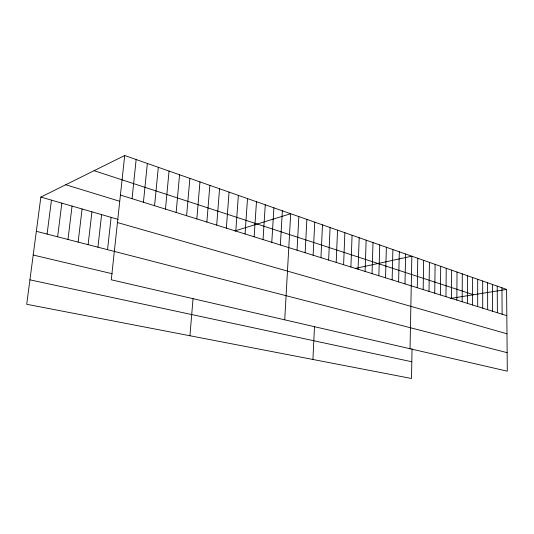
<?xml version="1.0" encoding="UTF-8"?>
<svg xmlns="http://www.w3.org/2000/svg" width="534" height="534" viewBox="0 0 534 534"><rect width="100%" height="100%" fill="white"/><g stroke="black" fill="none" stroke-linecap="round" stroke-linejoin="round"><path stroke-width="0.8" d="M467.424 303.379L467.504 275.718M472.597 304.994L472.637 277.513M462.177 301.743L462.297 273.889M456.85 300.081L457.017 272.04M451.444 298.393L451.664 270.157M445.963 296.684L446.224 268.255M440.396 294.942L440.704 266.319M434.743 293.179L435.103 264.357M429.009 291.39L429.423 262.361M423.182 289.568L423.649 260.338M417.268 287.726L417.788 258.282M410.032 348.742L411.834 256.193L355.223 268.455M412.054 348.749L411.494 378.486L26.7 304.273L40.858 197.079L124.696 155.514L506.599 289.421L507.3 371.19L111.266 279.803L124.696 155.514M404.986 283.888L405.62 254.017M398.611 281.899L399.312 251.801M392.13 279.876L392.891 249.552M385.541 277.82L386.369 247.269M378.846 275.731L379.741 244.946M372.038 273.602L373.006 242.583M365.109 271.446L366.15 240.18M358.067 269.243L359.182 237.73M350.898 267.007L352.093 235.247M343.609 264.731L344.877 232.717M336.193 262.414L337.541 230.147M328.644 260.058L330.079 227.531M312.924 359.475L314.493 326.407M320.954 257.662L322.483 224.867M313.131 255.219L314.746 222.151M305.161 252.729L306.87 219.394M297.051 250.199L298.853 216.584M284.729 319.833L290.69 213.72L234.913 230.915M280.363 244.986L282.373 210.803M271.786 242.309L273.902 207.833M263.048 239.579L265.271 204.809M254.137 236.802L256.474 201.718M245.053 233.965L247.509 198.581M235.788 231.075L238.371 195.371M226.343 228.125L229.053 192.107M216.704 225.114L219.547 188.776M206.872 222.044L209.855 185.371M196.839 218.913L199.963 181.907M189.937 335.759L193.048 298.539M186.6 215.716L189.87 178.369M176.147 212.452L179.564 174.751M165.473 209.121L169.051 171.067M154.573 205.717L158.311 167.302M143.432 202.246L147.344 163.457M132.052 198.688L136.143 159.526M107.548 249.672L111.105 217.365M97.922 247.195L101.6 214.621M88.117 244.665L91.928 211.824M78.138 242.089L82.082 208.981M67.972 239.472L72.057 206.084M57.625 236.802L61.844 203.14M47.079 234.079L51.451 200.137M450.269 298.486L506.599 289.421M29.924 279.843L411.807 361.765M33.201 255.038L112.24 273.742M36.332 231.309L507.14 352.674M117.447 222.551L506.98 333.803M40.858 197.079L118.114 219.387M65.729 184.751L119.583 201.238M120.424 195.057L506.826 315.681M94.077 170.693L473.524 294.741M501.947 287.793L502.134 314.219M497.227 286.137L497.381 312.73M492.448 284.462L492.562 311.229M487.595 282.76L487.675 309.707M482.683 281.038L482.723 308.158M477.69 279.289L477.696 306.589"/></g></svg>
